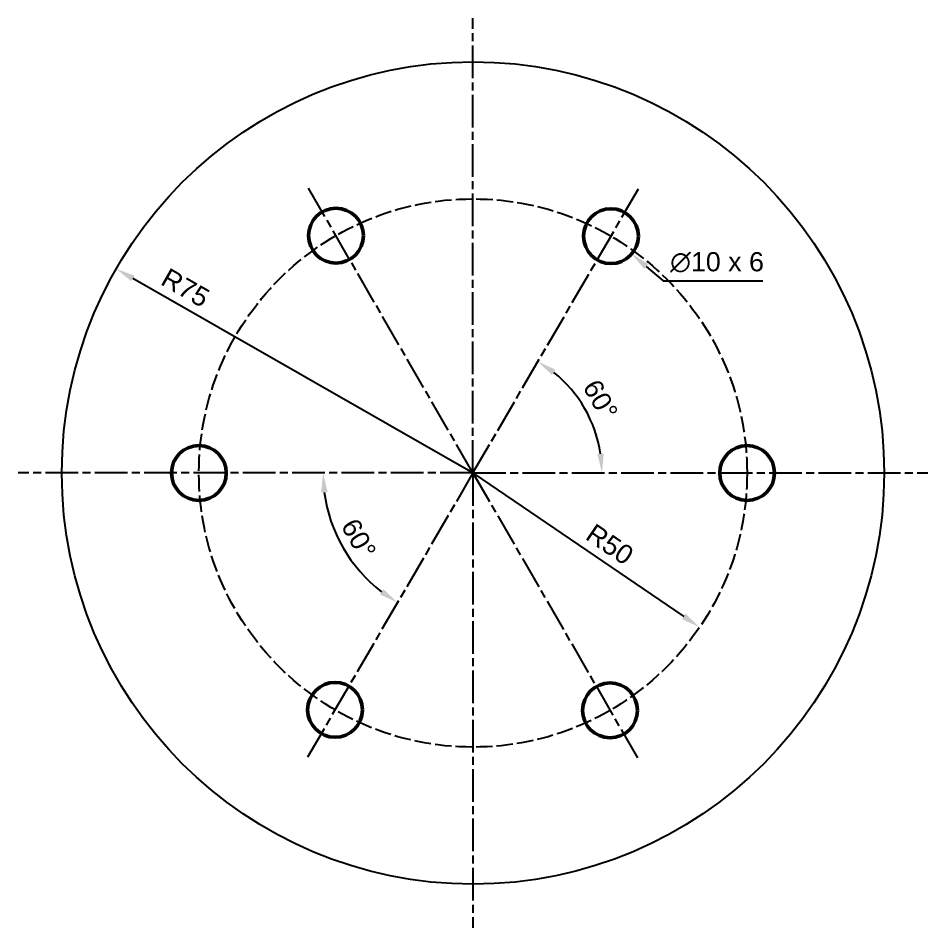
# Model space of a CAD drawing. Header units: millimetres. Extents: x 4 to 1120, y 12 to 737.
# Drawn here: x 678 to 844, y 570.6 to 736.6 of the extents above; entities that cross this region are included whole.
import ezdxf

# ---------------------------------------------------------------- set-up
doc = ezdxf.new("R2010")
doc.units = ezdxf.units.MM
for name, pattern in [('AM_ISO02W050', [7.5, 6, -1.5]), ('AM_ISO02W050x2', [3.75, 3, -0.75]), ('AM_ISO08W050', [18, 12, -1.5, 3, -1.5]), ('AM_ISO08W050x2', [9, 6, -0.75, 1.5, -0.75])]:
    doc.linetypes.add(name, pattern=pattern)
for name, color, linetype, lineweight in [('AM_0', 7, 'Continuous', 50), ('AM_3', 6, 'AM_ISO02W050', 25), ('AM_5', 3, 'Continuous', 25), ('AM_7', 4, 'AM_ISO08W050', 25)]:
    doc.layers.add(name, color=color, linetype=linetype, lineweight=lineweight)
doc.styles.get("Standard").update_dxf_attribs({"font": 'arial.ttf'})
doc.dimstyles.new('AM_ISO$2', dxfattribs={"dimtxt": 3.5, "dimasz": 3.5, "dimexe": 1, "dimexo": 1, "dimgap": 1.5, "dimtad": 1, "dimdsep": 46, "dimtxsty": 'Standard', "dimcen": 0, "dimclrd": 256, "dimclre": 256, "dimclrt": 2, "dimadec": 0, "dimazin": 2, "dimtp": 0.1, "dimtm": 0.1, "dimtfac": 0.71, "dimtdec": 3, "dimtmove": 0, "dimatfit": 3, "dimfxl": 1, "dimlwd": -1, "dimlwe": -1, "dimarcsym": 1})
doc.dimstyles.new('AM_ISO$3', dxfattribs={"dimtxt": 3.5, "dimasz": 3.5, "dimexe": 1, "dimexo": 1, "dimgap": 1.5, "dimtad": 1, "dimtoh": 1, "dimdsep": 46, "dimtxsty": 'Standard', "dimcen": 0, "dimclrd": 256, "dimclre": 256, "dimclrt": 2, "dimadec": 0, "dimazin": 2, "dimtp": 0.1, "dimtm": 0.1, "dimtfac": 0.71, "dimtdec": 3, "dimtofl": 0, "dimtmove": 0, "dimatfit": 0, "dimfxl": 1, "dimlwd": -1, "dimlwe": -1, "dimarcsym": 1})
doc.dimstyles.new('AM_ISO$4', dxfattribs={"dimtxt": 3.5, "dimasz": 3.5, "dimexe": 1, "dimexo": 1, "dimgap": 1.5, "dimtad": 1, "dimtoh": 1, "dimdsep": 46, "dimtxsty": 'Standard', "dimcen": 0, "dimclrd": 256, "dimclre": 256, "dimclrt": 2, "dimadec": 0, "dimazin": 2, "dimtp": 0.1, "dimtm": 0.1, "dimtfac": 0.71, "dimtdec": 3, "dimtofl": 0, "dimtmove": 0, "dimatfit": 0, "dimfxl": 1, "dimlwd": -1, "dimlwe": -1, "dimarcsym": 1})

# ---------------------------------------------------------------- blocks, each defined once
blk = doc.blocks.new('*D4')
at = {"layer": 'AM_5', "linetype": 'ByBlock', "transparency": 16777216}
blk.add_arc((760.99, 653.59), 23.53, 8.5298, 51.255, dxfattribs=at)
at = {"layer": 'AM_5', "transparency": 16777216}
for points in [[(775.39, 671.46), (776.05, 672.43), (772.83, 673.93)], [(784.84, 657.13), (783.68, 657.04), (784.52, 653.59)]]:
    blk.add_solid(points, dxfattribs=at)
at = {"layer": 'Defpoints', "color": 0, "transparency": 16777216}
for p in [(791.18, 705.44), (783.11, 661.61), (760.99, 653.59), (760.99, 653.59), (843.96, 653.59)]:
    blk.add_point(p, dxfattribs=at)
at = {"layer": 'AM_5', "color": 2, "transparency": 16777216, "insert": (784.24, 666.96), "char_height": 3.5, "attachment_point": 5, "rotation": 299.8924}
blk.add_mtext('60°', dxfattribs=at)
blk = doc.blocks.new('*D5')
at = {"layer": 'AM_5', "linetype": 'ByBlock', "transparency": 16777216}
blk.add_arc((760.99, 653.59), 27.35, 187.3381, 232.4468, dxfattribs=at)
at = {"layer": 'AM_5', "transparency": 16777216}
for points in [[(733.28, 650.06), (734.45, 650.14), (733.64, 653.59)], [(744.65, 632.4), (744, 631.43), (747.23, 629.96)]]:
    blk.add_solid(points, dxfattribs=at)
at = {"layer": 'Defpoints', "color": 0, "transparency": 16777216}
for p in [(678.02, 653.59), (760.99, 653.59), (760.99, 653.59), (735.28, 644.27), (730.79, 601.74)]:
    blk.add_point(p, dxfattribs=at)
at = {"layer": 'AM_5', "color": 2, "transparency": 16777216, "insert": (740.13, 641.6), "char_height": 3.5, "attachment_point": 5, "rotation": 299.8924}
blk.add_mtext('60°', dxfattribs=at)
blk = doc.blocks.new('*D6')
at = {"layer": 'AM_5', "linetype": 'ByBlock', "transparency": 16777216}
blk.add_line((760.99, 653.59), (799.43, 627.42), dxfattribs=at)
at = {"layer": 'AM_5', "transparency": 16777216}
blk.add_solid([(799.75, 627.91), (799.1, 626.94), (802.32, 625.45)], dxfattribs=at)
at = {"layer": 'Defpoints', "color": 0, "transparency": 16777216}
for p in [(760.99, 653.59), (802.32, 625.45)]:
    blk.add_point(p, dxfattribs=at)
at = {"layer": 'AM_5', "color": 2, "transparency": 16777216, "insert": (785.95, 640.57), "char_height": 3.5, "attachment_point": 5, "rotation": 325.7526}
blk.add_mtext('R50', dxfattribs=at)
blk = doc.blocks.new('*D7')
at = {"layer": 'AM_5', "linetype": 'ByBlock', "transparency": 16777216}
blk.add_line((760.99, 653.59), (698.93, 689.09), dxfattribs=at)
at = {"layer": 'AM_5', "transparency": 16777216}
blk.add_solid([(699.22, 689.6), (698.64, 688.59), (695.89, 690.83)], dxfattribs=at)
at = {"layer": 'Defpoints', "color": 0, "transparency": 16777216}
for p in [(695.89, 690.83), (760.99, 653.59)]:
    blk.add_point(p, dxfattribs=at)
at = {"layer": 'AM_5', "color": 2, "transparency": 16777216, "insert": (708.53, 687.38), "char_height": 3.5, "attachment_point": 5, "rotation": 330.2281}
blk.add_mtext('R75', dxfattribs=at)
blk = doc.blocks.new('*D8')
at = {"layer": 'AM_5', "linetype": 'ByBlock', "transparency": 16777216}
for p, q in [((792.6, 691.27), (795.66, 688.64)), ((795.66, 688.64), (813.86, 688.64))]:
    blk.add_line(p, q, dxfattribs=at)
at = {"layer": 'AM_5', "transparency": 16777216}
blk.add_solid([(792.98, 691.71), (792.22, 690.82), (789.95, 693.54)], dxfattribs=at)
at = {"layer": 'Defpoints', "color": 0, "transparency": 16777216}
for p in [(782.36, 700.05), (789.95, 693.54)]:
    blk.add_point(p, dxfattribs=at)
at = {"layer": 'AM_5', "color": 2, "transparency": 16777216, "insert": (805.51, 692.02), "char_height": 3.5, "attachment_point": 5}
blk.add_mtext('∅10 x 6', dxfattribs=at)

msp = doc.modelspace()

# ---------------------------------------------------------------- linework, layer by layer
msp.add_circle((760.988, 653.592), 75)
at = {"layer": 'AM_0'}
for centre in [(735.988, 696.893), (786.151, 696.799), (710.988, 653.592), (810.988, 653.592), (735.826, 610.385), (785.988, 610.29)]:
    msp.add_circle(centre, 5, dxfattribs=at)
at = {"layer": 'AM_3', "linetype": 'AM_ISO02W050x2'}
msp.add_circle((760.988, 653.592), 50, dxfattribs=at)
at = {"layer": 'AM_7', "linetype": 'AM_ISO08W050x2'}
for q in [(760.988, 736.56), (730.988, 705.553), (791.183, 705.44), (678.02, 653.592), (730.793, 601.743), (843.956, 653.592), (760.988, 570.624), (790.988, 601.63)]:
    msp.add_line((760.988, 653.592), q, dxfattribs=at)

# ---------------------------------------------------------------- dimensions: what is measured, and where the dimension line sits
at = {"layer": 'AM_5'}
for base, line1, line2, picture, middle in [((783.111, 661.612), ((760.988, 653.592), (791.183, 705.44)), ((760.988, 653.592), (843.956, 653.592)), '*D4', (784.239, 666.957)), ((735.279, 644.271), ((760.988, 653.592), (678.02, 653.592)), ((760.988, 653.592), (730.793, 601.743)), '*D5', (740.129, 641.601))]:
    dim = msp.add_angular_dim_2l(base=base, line1=line1, line2=line2, dimstyle='AM_ISO$2', override={"dimpost": ''}, dxfattribs=at)
    dim.commit()
    dim.dimension.update_dxf_attribs({"geometry": picture, "text_midpoint": middle})
dim = msp.add_diameter_dim_2p(p1=(782.355, 700.054), p2=(789.946, 693.544), dimstyle='AM_ISO$3', override={"dimpost": ' x 6'}, dxfattribs=at)
dim.commit()
dim.dimension.update_dxf_attribs({"geometry": '*D8', "text_midpoint": (805.515, 688.64), "dimtype": 163})
for mpoint, picture, middle in [((695.887, 690.833), '*D7', (706.899, 684.534)), ((802.319, 625.453), '*D6', (784.105, 637.854))]:
    dim = msp.add_radius_dim(center=(760.988, 653.592), mpoint=mpoint, dimstyle='AM_ISO$4', override={"dimpost": ''}, dxfattribs=at)
    dim.commit()
    dim.dimension.update_dxf_attribs({"geometry": picture, "text_midpoint": middle, "dimtype": 164})

doc.saveas('drawing.dxf')
